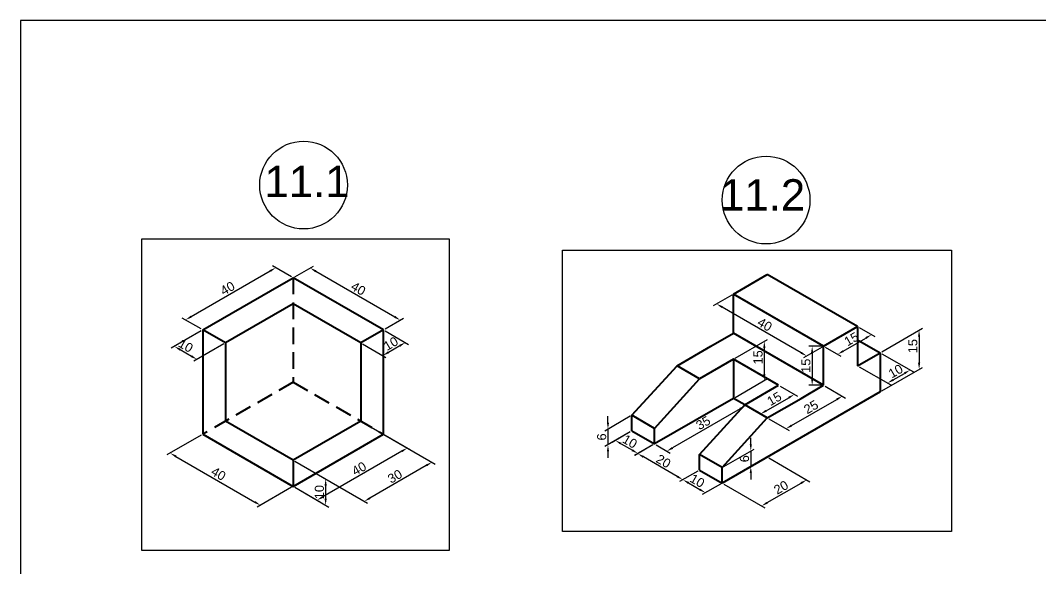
# Model space of a CAD drawing. Header units: millimetres. Extents: x 0 to 859, y 0 to 442.
# Drawn here: x 0 to 391.6, y 231.5 to 441.7 of the extents above; entities that cross this region are included whole.
import ezdxf

# ---------------------------------------------------------------- set-up
doc = ezdxf.new("R2010")
doc.units = ezdxf.units.MM
doc.linetypes.add('DASHED', pattern=[19.05, 12.7, -6.35])
doc.styles.get("Standard").update_dxf_attribs({"font": 'arial.ttf'})
doc.dimstyles.new('ISO-25', dxfattribs={"dimtxt": 3.5, "dimasz": 2.5, "dimexe": 1.25, "dimexo": 0.625, "dimtad": 1, "dimtxsty": 'Standard', "dimcen": 2.5, "dimclrd": 3, "dimclre": 3, "dimclrt": 3, "dimadec": 0, "dimazin": 0, "dimtfac": 1, "dimtmove": 0, "dimatfit": 3, "dimfxl": 1, "dimlwd": 30, "dimlwe": 30, "dimarcsym": 0})

# ---------------------------------------------------------------- blocks, each defined once
blk = doc.blocks.new('*D1')
at = {"color": 3, "lineweight": 30, "transparency": 16777216}
for p, q in [((139.97, 322.64), (148.99, 317.43)), ((131.31, 317.64), (140.33, 312.43)), ((145.58, 316.9), (141.25, 314.4))]:
    blk.add_line(p, q, dxfattribs=at)
at = {"color": 3, "transparency": 16777216}
for points in [[(145.37, 317.26), (145.78, 316.54), (147.74, 318.15)], [(141.04, 314.76), (141.45, 314.04), (139.08, 313.15)]]:
    blk.add_solid(points, dxfattribs=at)
at = {"layer": 'Defpoints', "color": 0, "transparency": 16777216}
for p in [(139.34, 323), (130.68, 318), (139.08, 313.15)]:
    blk.add_point(p, dxfattribs=at)
at = {"color": 3, "lineweight": 40, "transparency": 16777216, "insert": (142.21, 317.74), "char_height": 3.5, "attachment_point": 5, "rotation": 30}
blk.add_mtext('10', dxfattribs=at)
blk = doc.blocks.new('*D2')
at = {"color": 3, "lineweight": 30, "transparency": 16777216}
for p, q in [((69.43, 322.64), (57.87, 315.96)), ((78.09, 317.64), (66.53, 310.96)), ((61.29, 315.44), (65.62, 312.94))]:
    blk.add_line(p, q, dxfattribs=at)
at = {"color": 3, "transparency": 16777216}
for points in [[(61.5, 315.8), (61.08, 315.07), (59.12, 316.69)], [(65.83, 313.3), (65.41, 312.57), (67.78, 311.69)]]:
    blk.add_solid(points, dxfattribs=at)
at = {"layer": 'Defpoints', "color": 0, "transparency": 16777216}
for p in [(70.06, 323), (78.72, 318), (67.78, 311.69)]:
    blk.add_point(p, dxfattribs=at)
at = {"color": 3, "lineweight": 40, "transparency": 16777216, "insert": (63.47, 316.96), "char_height": 3.5, "attachment_point": 5, "rotation": 330}
blk.add_mtext('10', dxfattribs=at)
blk = doc.blocks.new('*D3')
at = {"color": 3, "lineweight": 30, "transparency": 16777216}
for p, q in [((105.33, 272.64), (118.42, 265.08)), ((105.33, 262.64), (118.42, 255.08)), ((117.17, 263.3), (117.17, 258.3))]:
    blk.add_line(p, q, dxfattribs=at)
at = {"color": 3, "transparency": 16777216}
for points in [[(116.75, 263.3), (117.59, 263.3), (117.17, 265.8)], [(116.75, 258.3), (117.59, 258.3), (117.17, 255.8)]]:
    blk.add_solid(points, dxfattribs=at)
at = {"layer": 'Defpoints', "color": 0, "transparency": 16777216}
for p in [(104.7, 273), (104.7, 263), (117.17, 255.8)]:
    blk.add_point(p, dxfattribs=at)
at = {"color": 3, "lineweight": 40, "transparency": 16777216, "insert": (114.76, 260.8), "char_height": 3.5, "attachment_point": 5, "rotation": 90}
blk.add_mtext('10', dxfattribs=at)
blk = doc.blocks.new('*D4')
at = {"color": 3, "lineweight": 30, "transparency": 16777216}
for p, q in [((69.43, 282.64), (56.25, 275.03)), ((59.67, 274.5), (89.98, 257)), ((104.08, 262.64), (90.89, 255.03))]:
    blk.add_line(p, q, dxfattribs=at)
at = {"color": 3, "transparency": 16777216}
for points in [[(59.88, 274.86), (59.46, 274.14), (57.5, 275.75)], [(90.19, 257.36), (89.77, 256.64), (92.14, 255.75)]]:
    blk.add_solid(points, dxfattribs=at)
at = {"layer": 'Defpoints', "color": 0, "transparency": 16777216}
for p in [(70.06, 283), (104.7, 263), (92.14, 255.75)]:
    blk.add_point(p, dxfattribs=at)
at = {"color": 3, "lineweight": 40, "transparency": 16777216, "insert": (76.03, 267.84), "char_height": 3.5, "attachment_point": 5, "rotation": 330}
blk.add_mtext('40', dxfattribs=at)
blk = doc.blocks.new('*D5')
at = {"color": 3, "lineweight": 30, "transparency": 16777216}
for p, q in [((139.97, 282.64), (149.77, 276.98)), ((146.36, 276.45), (116.04, 258.95)), ((105.33, 262.64), (115.13, 256.98))]:
    blk.add_line(p, q, dxfattribs=at)
at = {"color": 3, "transparency": 16777216}
for points in [[(146.15, 276.81), (146.56, 276.09), (148.52, 277.7)], [(115.84, 259.31), (116.25, 258.59), (113.88, 257.7)]]:
    blk.add_solid(points, dxfattribs=at)
at = {"layer": 'Defpoints', "color": 0, "transparency": 16777216}
for p in [(139.34, 283), (104.7, 263), (113.88, 257.7)]:
    blk.add_point(p, dxfattribs=at)
at = {"color": 3, "lineweight": 40, "transparency": 16777216, "insert": (129.99, 269.79), "char_height": 3.5, "attachment_point": 5, "rotation": 30}
blk.add_mtext('40', dxfattribs=at)
blk = doc.blocks.new('*D6')
at = {"color": 3, "lineweight": 30, "transparency": 16777216}
for p, q in [((131.31, 287.64), (159.21, 271.53)), ((105.33, 272.64), (133.23, 256.53)), ((155.8, 271), (134.14, 258.5))]:
    blk.add_line(p, q, dxfattribs=at)
at = {"color": 3, "transparency": 16777216}
for points in [[(155.59, 271.36), (156, 270.64), (157.96, 272.25)], [(133.94, 258.86), (134.35, 258.14), (131.98, 257.25)]]:
    blk.add_solid(points, dxfattribs=at)
at = {"layer": 'Defpoints', "color": 0, "transparency": 16777216}
for p in [(130.68, 288), (104.7, 273), (131.98, 257.25)]:
    blk.add_point(p, dxfattribs=at)
at = {"color": 3, "lineweight": 40, "transparency": 16777216, "insert": (143.76, 266.84), "char_height": 3.5, "attachment_point": 5, "rotation": 30}
blk.add_mtext('30', dxfattribs=at)
blk = doc.blocks.new('*D7')
at = {"color": 3, "lineweight": 30, "transparency": 16777216}
for p, q in [((65.56, 328.1), (95.87, 345.6)), ((104.08, 343.36), (96.78, 347.57)), ((69.43, 323.36), (62.14, 327.57))]:
    blk.add_line(p, q, dxfattribs=at)
at = {"color": 3, "transparency": 16777216}
for points in [[(95.66, 345.96), (96.07, 345.24), (98.03, 346.85)], [(65.35, 328.46), (65.76, 327.74), (63.39, 326.85)]]:
    blk.add_solid(points, dxfattribs=at)
at = {"layer": 'Defpoints', "color": 0, "transparency": 16777216}
for p in [(98.03, 346.85), (104.7, 343), (70.06, 323)]:
    blk.add_point(p, dxfattribs=at)
at = {"color": 3, "lineweight": 40, "transparency": 16777216, "insert": (79.51, 338.94), "char_height": 3.5, "attachment_point": 5, "rotation": 30}
blk.add_mtext('40', dxfattribs=at)
blk = doc.blocks.new('*D8')
at = {"color": 3, "lineweight": 30, "transparency": 16777216}
for p, q in [((105.33, 343.36), (112.45, 347.47)), ((113.36, 345.5), (143.67, 328)), ((139.97, 323.36), (147.09, 327.47))]:
    blk.add_line(p, q, dxfattribs=at)
at = {"color": 3, "transparency": 16777216}
for points in [[(113.57, 345.86), (113.15, 345.14), (111.2, 346.75)], [(143.88, 328.36), (143.46, 327.64), (145.84, 326.75)]]:
    blk.add_solid(points, dxfattribs=at)
at = {"layer": 'Defpoints', "color": 0, "transparency": 16777216}
for p in [(104.7, 343), (145.84, 326.75), (139.34, 323)]:
    blk.add_point(p, dxfattribs=at)
at = {"color": 3, "lineweight": 40, "transparency": 16777216, "insert": (129.72, 338.84), "char_height": 3.5, "attachment_point": 5, "rotation": 330}
blk.add_mtext('40', dxfattribs=at)
blk = doc.blocks.new('*D9')
at = {"color": 3, "lineweight": 30, "transparency": 16777216}
for p, q in [((260.07, 268.89), (253.04, 264.83)), ((256.45, 264.3), (260.78, 261.8)), ((268.73, 263.89), (261.7, 259.83))]:
    blk.add_line(p, q, dxfattribs=at)
at = {"color": 3, "transparency": 16777216}
for points in [[(256.66, 264.66), (256.24, 263.94), (254.29, 265.55)], [(260.99, 262.16), (260.57, 261.44), (262.95, 260.55)]]:
    blk.add_solid(points, dxfattribs=at)
at = {"layer": 'Defpoints', "color": 0, "transparency": 16777216}
for p in [(260.7, 269.25), (269.36, 264.25), (262.95, 260.55)]:
    blk.add_point(p, dxfattribs=at)
at = {"color": 3, "lineweight": 40, "transparency": 16777216, "insert": (259.82, 265.14), "char_height": 3.5, "attachment_point": 5, "rotation": 330}
blk.add_mtext('10', dxfattribs=at)
blk = doc.blocks.new('*D10')
at = {"color": 3, "lineweight": 30, "transparency": 16777216}
for p, q in [((280.35, 279.1), (280.35, 281.6)), ((269.98, 270.61), (281.6, 277.32)), ((280.35, 276.6), (280.35, 270.6)), ((269.98, 264.61), (281.6, 271.32)), ((280.35, 268.1), (280.35, 265.6))]:
    blk.add_line(p, q, dxfattribs=at)
at = {"color": 3, "transparency": 16777216}
for points in [[(279.94, 279.1), (280.77, 279.1), (280.35, 276.6)], [(279.94, 268.1), (280.77, 268.1), (280.35, 270.6)]]:
    blk.add_solid(points, dxfattribs=at)
at = {"layer": 'Defpoints', "color": 0, "transparency": 16777216}
for p in [(269.36, 270.25), (280.35, 270.6), (269.36, 264.25)]:
    blk.add_point(p, dxfattribs=at)
at = {"color": 3, "lineweight": 40, "transparency": 16777216, "insert": (277.94, 273.6), "char_height": 3.5, "attachment_point": 5, "rotation": 90}
blk.add_mtext('6', dxfattribs=at)
blk = doc.blocks.new('*D11')
at = {"color": 3, "lineweight": 30, "transparency": 16777216}
for p, q in [((234.09, 283.89), (227.14, 279.88)), ((230.56, 279.35), (234.89, 276.85)), ((242.75, 278.89), (235.8, 274.88))]:
    blk.add_line(p, q, dxfattribs=at)
at = {"color": 3, "transparency": 16777216}
for points in [[(230.77, 279.71), (230.35, 278.99), (228.39, 280.6)], [(235.1, 277.21), (234.68, 276.49), (237.05, 275.6)]]:
    blk.add_solid(points, dxfattribs=at)
at = {"layer": 'Defpoints', "color": 0, "transparency": 16777216}
for p in [(234.71, 284.25), (243.37, 279.25), (237.05, 275.6)]:
    blk.add_point(p, dxfattribs=at)
at = {"color": 3, "lineweight": 40, "transparency": 16777216, "insert": (233.93, 280.19), "char_height": 3.5, "attachment_point": 5, "rotation": 330}
blk.add_mtext('10', dxfattribs=at)
blk = doc.blocks.new('*D13')
at = {"color": 3, "lineweight": 30, "transparency": 16777216}
for p, q in [((234.09, 289.89), (224.28, 284.23)), ((225.53, 287.45), (225.53, 289.95)), ((234.09, 283.89), (224.28, 278.23)), ((225.53, 284.95), (225.53, 278.95)), ((225.53, 276.45), (225.53, 273.95))]:
    blk.add_line(p, q, dxfattribs=at)
at = {"color": 3, "transparency": 16777216}
for points in [[(225.12, 287.45), (225.95, 287.45), (225.53, 284.95)], [(225.12, 276.45), (225.95, 276.45), (225.53, 278.95)]]:
    blk.add_solid(points, dxfattribs=at)
at = {"layer": 'Defpoints', "color": 0, "transparency": 16777216}
for p in [(234.71, 290.25), (234.71, 284.25), (225.53, 278.95)]:
    blk.add_point(p, dxfattribs=at)
at = {"color": 3, "lineweight": 40, "transparency": 16777216, "insert": (223.12, 281.95), "char_height": 3.5, "attachment_point": 5, "rotation": 90}
blk.add_mtext('6', dxfattribs=at)
blk = doc.blocks.new('*D14')
at = {"color": 3, "lineweight": 30, "transparency": 16777216}
for p, q in [((274.31, 296.39), (279.7, 293.28)), ((276.28, 292.75), (250.3, 277.75)), ((244, 278.89), (249.39, 275.78))]:
    blk.add_line(p, q, dxfattribs=at)
at = {"color": 3, "transparency": 16777216}
for points in [[(276.08, 293.11), (276.49, 292.39), (278.45, 294)], [(250.09, 278.11), (250.51, 277.39), (248.14, 276.5)]]:
    blk.add_solid(points, dxfattribs=at)
at = {"layer": 'Defpoints', "color": 0, "transparency": 16777216}
for p in [(273.69, 296.75), (243.37, 279.25), (248.14, 276.5)]:
    blk.add_point(p, dxfattribs=at)
at = {"color": 3, "lineweight": 40, "transparency": 16777216, "insert": (262.09, 287.34), "char_height": 3.5, "attachment_point": 5, "rotation": 30}
blk.add_mtext('35', dxfattribs=at)
blk = doc.blocks.new('*D15')
at = {"color": 3, "lineweight": 30, "transparency": 16777216}
for p, q in [((287.3, 273.89), (303.08, 264.78)), ((269.98, 263.89), (285.76, 254.78)), ((286.68, 256.75), (299.67, 264.25))]:
    blk.add_line(p, q, dxfattribs=at)
at = {"color": 3, "transparency": 16777216}
for points in [[(299.46, 264.61), (299.87, 263.89), (301.83, 265.5)], [(286.47, 257.11), (286.88, 256.39), (284.51, 255.5)]]:
    blk.add_solid(points, dxfattribs=at)
at = {"layer": 'Defpoints', "color": 0, "transparency": 16777216}
for p in [(286.68, 274.25), (269.36, 264.25), (301.83, 265.5)]:
    blk.add_point(p, dxfattribs=at)
at = {"color": 3, "lineweight": 40, "transparency": 16777216, "insert": (291.97, 262.59), "char_height": 3.5, "attachment_point": 5, "rotation": 30}
blk.add_mtext('20', dxfattribs=at)
blk = doc.blocks.new('*D16')
at = {"color": 3, "lineweight": 30, "transparency": 16777216}
for p, q in [((291.63, 301.39), (298.32, 297.53)), ((278.64, 293.89), (285.33, 290.03)), ((286.24, 292), (294.9, 297))]:
    blk.add_line(p, q, dxfattribs=at)
at = {"color": 3, "transparency": 16777216}
for points in [[(294.69, 297.36), (295.11, 296.64), (297.07, 298.25)], [(286.03, 292.36), (286.45, 291.64), (284.08, 290.75)]]:
    blk.add_solid(points, dxfattribs=at)
at = {"layer": 'Defpoints', "color": 0, "transparency": 16777216}
for p in [(291.01, 301.75), (297.07, 298.25), (278.02, 294.25)]:
    blk.add_point(p, dxfattribs=at)
at = {"color": 3, "lineweight": 40, "transparency": 16777216, "insert": (289.37, 296.59), "char_height": 3.5, "attachment_point": 5, "rotation": 30}
blk.add_mtext('15', dxfattribs=at)
blk = doc.blocks.new('*D17')
at = {"color": 3, "lineweight": 30, "transparency": 16777216}
for p, q in [((308.95, 301.39), (316.76, 296.88)), ((296.03, 286.35), (313.35, 296.35)), ((287.3, 288.89), (295.11, 284.38))]:
    blk.add_line(p, q, dxfattribs=at)
at = {"color": 3, "transparency": 16777216}
for points in [[(313.14, 296.71), (313.56, 295.99), (315.51, 297.6)], [(295.82, 286.71), (296.24, 285.99), (293.86, 285.1)]]:
    blk.add_solid(points, dxfattribs=at)
at = {"layer": 'Defpoints', "color": 0, "transparency": 16777216}
for p in [(308.33, 301.75), (315.51, 297.6), (286.68, 289.25)]:
    blk.add_point(p, dxfattribs=at)
at = {"color": 3, "lineweight": 40, "transparency": 16777216, "insert": (303.48, 293.44), "char_height": 3.5, "attachment_point": 5, "rotation": 30}
blk.add_mtext('25', dxfattribs=at)
blk = doc.blocks.new('*D18')
at = {"color": 3, "lineweight": 30, "transparency": 16777216}
for p, q in [((321.94, 323.89), (327.94, 320.43)), ((315.86, 314.9), (324.52, 319.9)), ((308.95, 316.39), (314.95, 312.93))]:
    blk.add_line(p, q, dxfattribs=at)
at = {"color": 3, "transparency": 16777216}
for points in [[(324.31, 320.26), (324.73, 319.54), (326.69, 321.15)], [(315.65, 315.26), (316.07, 314.54), (313.7, 313.65)]]:
    blk.add_solid(points, dxfattribs=at)
at = {"layer": 'Defpoints', "color": 0, "transparency": 16777216}
for p in [(321.32, 324.25), (326.69, 321.15), (308.33, 316.75)]:
    blk.add_point(p, dxfattribs=at)
at = {"color": 3, "lineweight": 40, "transparency": 16777216, "insert": (318.99, 319.49), "char_height": 3.5, "attachment_point": 5, "rotation": 30}
blk.add_mtext('15', dxfattribs=at)
blk = doc.blocks.new('*D19')
at = {"color": 3, "lineweight": 30, "transparency": 16777216}
for p, q in [((307.7, 316.75), (302.66, 316.75)), ((303.91, 314.25), (303.91, 304.25)), ((307.7, 301.75), (302.66, 301.75))]:
    blk.add_line(p, q, dxfattribs=at)
at = {"color": 3, "transparency": 16777216}
for points in [[(303.49, 314.25), (304.33, 314.25), (303.91, 316.75)], [(303.49, 304.25), (304.33, 304.25), (303.91, 301.75)]]:
    blk.add_solid(points, dxfattribs=at)
at = {"layer": 'Defpoints', "color": 0, "transparency": 16777216}
for p in [(308.33, 316.75), (303.91, 301.75), (308.33, 301.75)]:
    blk.add_point(p, dxfattribs=at)
at = {"color": 3, "lineweight": 40, "transparency": 16777216, "insert": (301.5, 309.25), "char_height": 3.5, "attachment_point": 5, "rotation": 90}
blk.add_mtext('15', dxfattribs=at)
blk = doc.blocks.new('*D20')
at = {"color": 3, "lineweight": 30, "transparency": 16777216}
for p, q in [((330.6, 313.89), (342.75, 306.88)), ((321.94, 308.89), (334.08, 301.88)), ((335, 303.85), (339.33, 306.35))]:
    blk.add_line(p, q, dxfattribs=at)
at = {"color": 3, "transparency": 16777216}
for points in [[(339.12, 306.71), (339.54, 305.99), (341.5, 307.6)], [(334.79, 304.21), (335.21, 303.49), (332.83, 302.6)]]:
    blk.add_solid(points, dxfattribs=at)
at = {"layer": 'Defpoints', "color": 0, "transparency": 16777216}
for p in [(329.98, 314.25), (321.32, 309.25), (341.5, 307.6)]:
    blk.add_point(p, dxfattribs=at)
at = {"color": 3, "lineweight": 40, "transparency": 16777216, "insert": (335.96, 307.19), "char_height": 3.5, "attachment_point": 5, "rotation": 30}
blk.add_mtext('10', dxfattribs=at)
blk = doc.blocks.new('*D21')
at = {"color": 3, "lineweight": 30, "transparency": 16777216}
for p, q in [((330.6, 314.61), (346.21, 323.62)), ((344.96, 320.4), (344.96, 310.4)), ((330.6, 299.61), (346.21, 308.62))]:
    blk.add_line(p, q, dxfattribs=at)
at = {"color": 3, "transparency": 16777216}
for points in [[(344.54, 320.4), (345.38, 320.4), (344.96, 322.9)], [(344.54, 310.4), (345.38, 310.4), (344.96, 307.9)]]:
    blk.add_solid(points, dxfattribs=at)
at = {"layer": 'Defpoints', "color": 0, "transparency": 16777216}
for p in [(329.98, 314.25), (344.96, 307.9), (329.98, 299.25)]:
    blk.add_point(p, dxfattribs=at)
at = {"color": 3, "lineweight": 40, "transparency": 16777216, "insert": (342.55, 316.77), "char_height": 3.5, "attachment_point": 5, "rotation": 90}
blk.add_mtext('15', dxfattribs=at)
blk = doc.blocks.new('*D22')
at = {"color": 3, "lineweight": 30, "transparency": 16777216}
for p, q in [((273.06, 336.39), (265.94, 332.28)), ((299.67, 314.25), (269.36, 331.75)), ((307.7, 316.39), (300.58, 312.28))]:
    blk.add_line(p, q, dxfattribs=at)
at = {"color": 3, "transparency": 16777216}
for points in [[(269.56, 332.11), (269.15, 331.39), (267.19, 333)], [(299.87, 314.61), (299.46, 313.89), (301.83, 313)]]:
    blk.add_solid(points, dxfattribs=at)
at = {"layer": 'Defpoints', "color": 0, "transparency": 16777216}
for p in [(267.19, 333), (273.69, 336.75), (308.33, 316.75)]:
    blk.add_point(p, dxfattribs=at)
at = {"color": 3, "lineweight": 40, "transparency": 16777216, "insert": (285.72, 325.09), "char_height": 3.5, "attachment_point": 5, "rotation": 330}
blk.add_mtext('40', dxfattribs=at)
blk = doc.blocks.new('*D23')
at = {"color": 3, "lineweight": 30, "transparency": 16777216}
for p, q in [((274.31, 312.11), (286.8, 319.32)), ((285.55, 316.1), (285.55, 306.1)), ((274.31, 297.11), (286.8, 304.32))]:
    blk.add_line(p, q, dxfattribs=at)
at = {"color": 3, "transparency": 16777216}
for points in [[(285.13, 316.1), (285.97, 316.1), (285.55, 318.6)], [(285.13, 306.1), (285.97, 306.1), (285.55, 303.6)]]:
    blk.add_solid(points, dxfattribs=at)
at = {"layer": 'Defpoints', "color": 0, "transparency": 16777216}
for p in [(273.69, 311.75), (285.55, 303.6), (273.69, 296.75)]:
    blk.add_point(p, dxfattribs=at)
at = {"color": 3, "lineweight": 40, "transparency": 16777216, "insert": (283.14, 312.47), "char_height": 3.5, "attachment_point": 5, "rotation": 90}
blk.add_mtext('15', dxfattribs=at)
blk = doc.blocks.new('*D24')
at = {"color": 3, "lineweight": 30, "transparency": 16777216}
for p, q in [((242.75, 278.89), (235.72, 274.83)), ((252.12, 266.8), (239.13, 274.3)), ((260.07, 268.89), (253.04, 264.83))]:
    blk.add_line(p, q, dxfattribs=at)
at = {"color": 3, "transparency": 16777216}
for points in [[(239.34, 274.66), (238.92, 273.94), (236.97, 275.55)], [(252.33, 267.16), (251.91, 266.44), (254.29, 265.55)]]:
    blk.add_solid(points, dxfattribs=at)
at = {"layer": 'Defpoints', "color": 0, "transparency": 16777216}
for p in [(243.37, 279.25), (236.97, 275.55), (260.7, 269.25)]:
    blk.add_point(p, dxfattribs=at)
at = {"color": 3, "lineweight": 40, "transparency": 16777216, "insert": (246.83, 272.64), "char_height": 3.5, "attachment_point": 5, "rotation": 330}
blk.add_mtext('20', dxfattribs=at)

msp = doc.modelspace()

# ---------------------------------------------------------------- linework, layer by layer
at = {"lineweight": 40}
for p, q in [((96.04, 338), (104.7, 343)), ((139.341, 323), (104.7, 343)), ((273.685, 336.75), (286.676, 344.25)), ((321.317, 324.25), (286.676, 344.25)), ((70.059, 323), (96.04, 338)), ((104.7, 333), (78.719, 318)), ((130.681, 318), (104.7, 333)), ((130.681, 318), (104.7, 333)), ((273.685, 321.75), (273.685, 336.75)), ((308.326, 316.75), (273.685, 336.75)), ((78.719, 318), (70.059, 323)), ((70.059, 323), (70.059, 293)), ((139.341, 323), (130.681, 318)), ((139.341, 283), (139.341, 323)), ((265.025, 316.75), (273.685, 321.75)), ((308.326, 301.75), (273.685, 321.75)), ((308.326, 316.75), (321.317, 324.25)), ((321.317, 324.25), (321.317, 309.25)), ((78.719, 318), (78.719, 288)), ((130.681, 318), (130.681, 288)), ((321.317, 319.25), (329.977, 314.25)), ((252.035, 309.25), (265.025, 316.75)), ((308.326, 301.75), (308.326, 316.75)), ((321.317, 309.25), (329.977, 314.25)), ((329.977, 314.25), (329.977, 299.25)), ((273.685, 311.75), (260.695, 304.25)), ((291.006, 301.75), (273.685, 311.75)), ((273.685, 311.75), (273.685, 296.75)), ((234.714, 290.25), (252.035, 309.25)), ((260.695, 304.25), (252.035, 309.25)), ((243.375, 285.25), (260.695, 304.25)), ((278.016, 294.25), (291.006, 301.75)), ((299.666, 296.75), (308.326, 301.75)), ((329.977, 299.25), (269.355, 264.25)), ((273.685, 296.75), (243.375, 279.25)), ((260.695, 275.25), (278.016, 294.25)), ((278.016, 294.25), (273.685, 296.75)), ((286.676, 289.25), (278.016, 294.25)), ((286.676, 289.25), (299.666, 296.75)), ((70.059, 293), (70.059, 283)), ((243.375, 285.25), (234.714, 290.25)), ((234.714, 284.25), (234.714, 290.25)), ((104.7, 273), (78.719, 288)), ((130.681, 288), (104.7, 273)), ((269.355, 270.25), (286.676, 289.25)), ((70.059, 283), (104.7, 263)), ((104.7, 263), (139.341, 283)), ((234.714, 284.25), (243.375, 279.25)), ((243.375, 279.25), (243.375, 285.25)), ((269.355, 270.25), (260.695, 275.25)), ((260.695, 269.25), (260.695, 275.25)), ((104.7, 273), (104.7, 263)), ((269.355, 264.25), (269.355, 270.25)), ((260.695, 269.25), (269.355, 264.25)), ((104.7, 263), (104.7, 263))]:
    msp.add_line(p, q, dxfattribs=at)
at = {"linetype": 'DASHED', "lineweight": 40, "ltscale": 0.5}
for p, q in [((104.7, 343), (104.7, 303)), ((104.7, 303), (70.059, 283)), ((104.7, 303), (139.341, 283))]:
    msp.add_line(p, q, dxfattribs=at)
for points in [[(0, 0), (858.8, 0), (858.8, 441.7), (0, 441.7)], [(46.622, 357.95), (164.582, 357.95), (164.582, 238.427), (46.622, 238.427)], [(208.141, 353.6), (357.341, 353.6), (357.341, 245.7), (208.141, 245.7)]]:
    msp.add_lwpolyline(points, close=True)
for centre in [(108.696, 378.55), (286.241, 372.8)]:
    msp.add_circle(centre, 16.824)

# ---------------------------------------------------------------- texts
for s, p in [('11.1', (93.696, 373.95)), ('11.2', (268.6, 368.8))]:
    msp.add_text(s, height=12).set_placement(p)

# ---------------------------------------------------------------- dimensions: what is measured, and where the dimension line sits
at = {"lineweight": 40}
for p1, p2, distance, picture, middle in [((70.059, 323), (104.7, 343), 6.668, '*D7', (79.505, 338.939)), ((104.7, 343), (139.341, 323), 6.495, '*D8', (129.722, 338.839)), ((308.326, 316.75), (273.685, 336.75), 6.495, '*D22', (285.717, 325.089)), ((139.341, 323), (130.681, 318), 8.4, '*D1', (142.205, 317.739)), ((308.326, 316.75), (321.317, 324.25), -5.369, '*D18', (318.985, 319.489)), ((308.326, 316.75), (308.326, 301.75), -4.417, '*D19', (301.498, 309.25)), ((278.016, 294.25), (291.006, 301.75), -6.062, '*D16', (289.367, 296.589)), ((286.676, 289.25), (308.326, 301.75), -7.188, '*D17', (303.483, 293.439)), ((273.685, 296.75), (243.375, 279.25), 4.763, '*D14', (262.087, 287.34)), ((130.681, 288), (104.7, 273), 27.28, '*D6', (143.764, 266.84)), ((70.059, 283), (104.7, 263), -12.557, '*D4', (76.028, 267.839)), ((139.341, 283), (104.7, 263), 9.18, '*D5', (129.994, 269.789)), ((234.714, 284.25), (243.375, 279.25), -6.322, '*D11', (233.928, 280.189)), ((260.695, 269.25), (243.375, 279.25), 6.409, '*D24', (246.832, 272.639)), ((269.355, 270.25), (269.355, 264.25), 10.999, '*D10', (277.942, 273.6)), ((269.355, 264.25), (286.676, 274.25), -15.155, '*D15', (291.965, 262.589)), ((104.7, 273), (104.7, 263), 12.471, '*D3', (114.759, 260.8)), ((260.695, 269.25), (269.355, 264.25), -6.409, '*D9', (259.823, 265.139))]:
    dim = msp.add_aligned_dim(p1=p1, p2=p2, distance=distance, dimstyle='ISO-25', dxfattribs=at)
    dim.commit()
    dim.dimension.update_dxf_attribs({"geometry": picture, "text_midpoint": middle})
for base, p1, p2, angle, picture, middle in [((67.782, 311.686), (70.059, 323), (78.719, 318), 330, '*D2', (62.265, 314.871)), ((344.959, 307.9), (329.977, 314.25), (329.977, 299.25), 270, '*D21', (344.959, 316.771)), ((285.55, 303.6), (273.685, 311.75), (273.685, 296.75), 270, '*D23', (285.55, 312.471)), ((341.495, 307.6), (321.317, 309.25), (329.977, 314.25), 30, '*D20', (337.165, 305.1)), ((225.534, 278.95), (234.714, 290.25), (234.714, 284.25), 270, '*D13', (225.534, 281.95))]:
    dim = msp.add_linear_dim(base=base, p1=p1, p2=p2, angle=angle, dimstyle='ISO-25', dxfattribs=at)
    dim.commit()
    dim.dimension.update_dxf_attribs({"geometry": picture, "text_midpoint": middle, "dimtype": 161})

doc.saveas('drawing.dxf')
